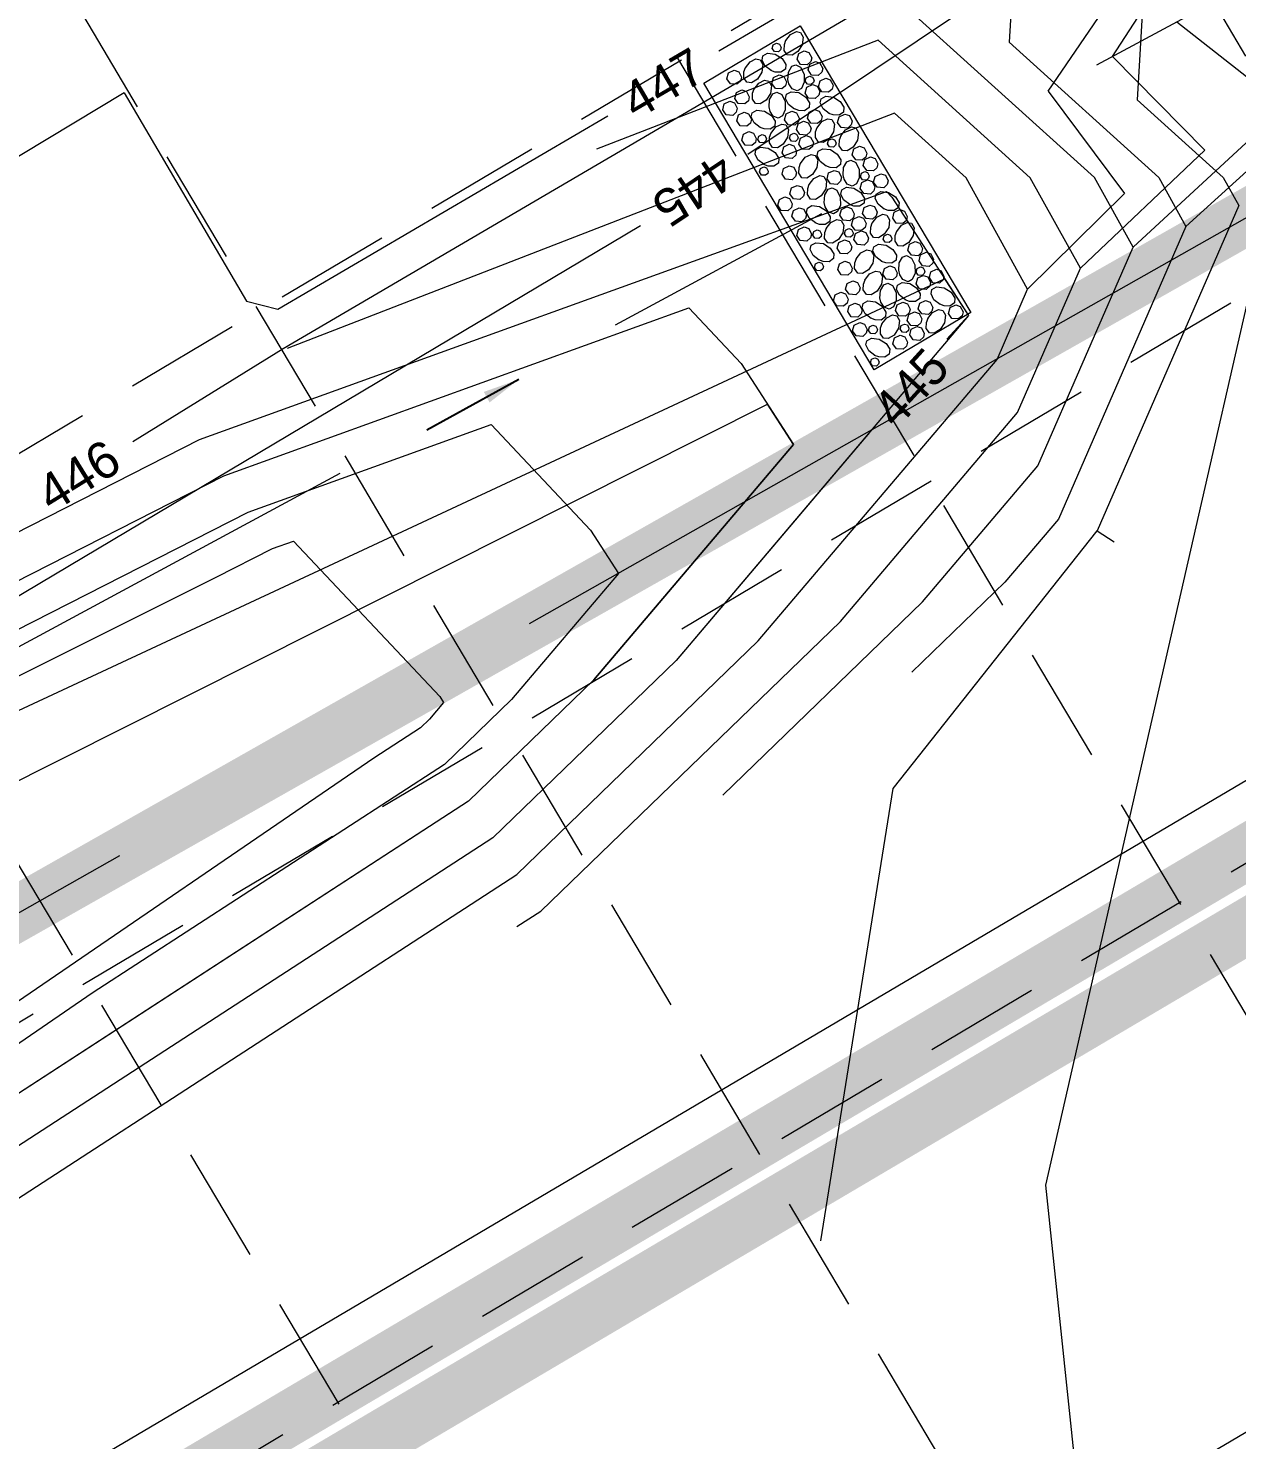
# Model space of a CAD drawing. Header units: inches. Extents: x 2527773 to 2531821, y 6906669 to 6910268.
# Drawn here: x 2529412.1 to 2529544.3, y 6908006.8 to 6908161.3 of the extents above; entities that cross this region are included whole.
import ezdxf
from ezdxf.enums import TextEntityAlignment as Align

# ---------------------------------------------------------------- set-up
doc = ezdxf.new("R2010")
doc.units = ezdxf.units.IN
doc.header["$MEASUREMENT"] = 0
for name, pattern in [('DASHED', [0.2286, 0.1524, -0.0762]), ('DGN Style 7', [171.077604, 76.984922, -34.215521, 25.661641, -34.215521]), ('HIDDEN', [0.009525, 0.00635, -0.003175])]:
    doc.linetypes.add(name, pattern=pattern)
for name, color, linetype, lineweight in [('CE-GRAD-CONT-MAJR-LABL-STD1', 1, 'Continuous', 30), ('CE-GRADE-25128 - CE-GRAD-CHAN-FLOW', 93, 'Continuous', 30), ('CE-GRADE-25128 - CE-GRAD-CONT-MAJR-LABL-STD1', 1, 'Continuous', 30), ('CE-GRADE-25128 - CE-GRAD-CONT-MAJR-LINE', 1, 'Continuous', 80), ('CE-GRADE-25128 - CE-GRAD-CONT-MINR-LABL-STD1', 40, 'Continuous', 30), ('CE-GRADE-25128 - CE-GRAD-CONT-MINR-LINE', 40, 'Continuous', 53), ('CE-GRADE-25128 - CE-GRAD-FLOW', 40, 'Continuous', 30), ('EC-SILTFENCE', 6, 'Continuous', 106), ('Level 13', 7, 'Continuous', 0), ('Level 55', 7, 'Continuous', 0)]:
    doc.layers.add(name, color=color, linetype=linetype, lineweight=lineweight)
for name, color, linetype in [('GRID', 254, 'HIDDEN'), ('LIMITS OF DISTURBANCE', 1, 'HIDDEN'), ('SILT FENCE', 200, 'Continuous')]:
    doc.layers.add(name, color=color, linetype=linetype)
doc.styles.add('ELEV', font='', dxfattribs={"height": 4})
doc.styles.add('SC Dimension Text', font='Font 001.shx', dxfattribs={"height": 0.01})
doc.styles.get("Standard").update_dxf_attribs({"font": 'ARIAL.TTF'})
doc.styles.add('Style-Halff Sans', font='')
doc.styles.get('ELEV').set_extended_font_data('Halff Sans')
doc.styles.get('Style-Halff Sans').set_extended_font_data('Halff Sans')
doc.dimstyles.get("Standard").update_dxf_attribs({"dimtxt": 0.18, "dimasz": 0.18, "dimexe": 0.18, "dimexo": 0.0625, "dimgap": 0.09, "dimtad": 0, "dimtih": 1, "dimtoh": 1, "dimdec": 4, "dimzin": 0, "dimdsep": 46, "dimtxsty": 'SC Dimension Text', "dimcen": 0.09, "dimadec": 0, "dimazin": 0, "dimtfac": 1, "dimtdec": 4, "dimtofl": 0, "dimtmove": 0, "dimatfit": 3, "dimfxl": 0, "dimtolj": 1, "dimtzin": 0, "dimarcsym": 0})

# ---------------------------------------------------------------- blocks, each defined once
blk = doc.blocks.new('GRAVEL_1')
at = {"color": 0, "linetype": 'ByBlock', "lineweight": -2, "flags": 128}
for points in [[(1.8288, 66.672), (3.2814, 68.7384), (5.5998, 68.8698), (7.2108, 67.1994), (6.9786, 64.8576), (5.5458, 63.666), (3.2562, 63.8316), (2.1798, 64.8774), (1.8306, 66.672)], [(8.1, 64.0206), (12.627, 65.8152), (16.7868, 65.457), (18.7632, 63.5778), (18.7002, 60.2028), (15.6996, 56.367), (11.0646, 54.0486), (6.6942, 53.973), (4.2354, 55.7208), (4.0014, 59.2002), (5.9976, 62.3142), (8.2836, 64.1376)], [(22.4388, 64.4616), (24.8598, 67.905), (28.7226, 68.1264), (31.41, 65.34), (31.0212, 61.4376), (28.6344, 59.4522), (24.8184, 59.7294), (23.0238, 61.47), (22.4406, 64.4616)], [(34.5192, 60.86), (36.9384, 64.3034), (40.803, 64.523), (43.4904, 61.7384), (43.1016, 57.836), (40.7148, 55.8506), (36.8988, 56.126), (35.1042, 57.8666), (34.521, 60.86)], [(45.0558, 64.9854), (47.475, 68.4288), (51.3396, 68.6484), (54.0252, 65.8638), (53.6364, 61.9614), (51.2496, 59.976), (47.4354, 60.2514), (45.639, 61.992), (45.0576, 64.9854)], [(22.9704, 49.8854), (24.7668, 45.3584), (24.4068, 41.1986), (22.5276, 39.2204), (19.1526, 39.2852), (15.3186, 42.284), (13.0002, 46.9208), (12.9228, 51.2912), (14.6706, 53.75), (18.1518, 53.9822), (21.264, 51.9878), (23.0874, 49.7018)], [(20.0144, 57.0616), (21.467, 59.1262), (23.7854, 59.2594), (25.3982, 57.5872), (25.1642, 55.2472), (23.7332, 54.0556), (21.4436, 54.2212), (20.3654, 55.2652), (20.0162, 57.0598)], [(29.497, 53.9612), (34.024, 55.7558), (38.1838, 55.3958), (40.1602, 53.5166), (40.0972, 50.1416), (37.0966, 46.3076), (32.4598, 43.9892), (28.0912, 43.9118), (25.6306, 45.6596), (25.3984, 49.1408), (27.3946, 52.253), (29.6806, 54.0764)], [(47.3328, 54.6786), (49.752, 58.122), (53.6166, 58.3416), (56.3022, 55.557), (55.9134, 51.6546), (53.5266, 49.6692), (49.7124, 49.9446), (47.9178, 51.6852), (47.3346, 54.6786)], [(60.5646, 52.5708), (62.9838, 56.0124), (66.8484, 56.2338), (69.534, 53.4492), (69.1452, 49.5468), (66.7584, 47.5596), (62.9442, 47.8368), (61.1496, 49.5774), (60.5664, 52.569)], [(2.3652, 46.7154), (4.7862, 50.1588), (8.649, 50.3784), (11.3364, 47.5938), (10.9476, 43.6914), (8.5608, 41.706), (4.7448, 41.9814), (2.9502, 43.7238), (2.367, 46.7154)], [(52.3692, 44.8704), (54.1638, 40.3434), (53.8038, 36.1836), (51.9246, 34.2072), (48.5496, 34.2702), (44.7156, 37.2708), (42.3972, 41.9076), (42.3198, 46.2762), (44.0676, 48.7368), (47.5488, 48.969), (50.661, 46.9746), (52.4844, 44.6886)], [(66.717, 42.6744), (68.5116, 38.1474), (68.1534, 33.9876), (66.2742, 32.0112), (62.8992, 32.0742), (59.0634, 35.0748), (56.7468, 39.7116), (56.6694, 44.0802), (58.4172, 46.5408), (61.8966, 46.773), (65.0106, 44.7786), (66.834, 42.4926)], [(1.6884, 34.7616), (4.1076, 38.2032), (7.9722, 38.4246), (10.6578, 35.64), (10.269, 31.7358), (7.8822, 29.7504), (4.0662, 30.0276), (2.2716, 31.7682), (1.6902, 34.7598)], [(10.4144, 39.4616), (11.867, 41.5262), (14.1854, 41.6594), (15.7982, 39.9872), (15.5642, 37.6472), (14.1332, 36.4556), (11.8436, 36.6212), (10.7654, 37.6652), (10.4162, 39.4598)], [(19.4848, 34.5536), (21.9058, 37.997), (25.7686, 38.2184), (28.456, 35.432), (28.0672, 31.5296), (25.6804, 29.5442), (21.8644, 29.8214), (20.0698, 31.562), (19.4866, 34.5536)], [(37.6777, 42.5825), (41.683, 39.8098), (43.6899, 36.1504), (43.2236, 33.4621), (40.3805, 31.6424), (35.5245, 32.0113), (31.025, 34.5843), (28.5373, 38.1763), (28.6267, 41.1931), (31.3944, 43.3174), (35.0902, 43.3843), (37.8754, 42.4936)], [(10.9332, 23.202), (12.7296, 18.675), (12.3696, 14.5152), (10.4904, 12.5388), (7.1154, 12.6018), (3.2796, 15.6024), (0.963, 20.2374), (0.8856, 24.6078), (2.6334, 27.0666), (6.1146, 27.3006), (9.2268, 25.3044), (11.0502, 23.0184)], [(10.3142, 31.3434), (12.7352, 34.785), (16.598, 35.0064), (19.2854, 32.2218), (18.8966, 28.3176), (16.5098, 26.3322), (12.6938, 26.6094), (10.8992, 28.35), (10.316, 31.3416)], [(28.305, 29.322), (32.832, 31.1166), (36.9918, 30.7566), (38.9682, 28.8774), (38.9052, 25.5024), (35.9046, 21.6684), (31.2678, 19.35), (26.8992, 19.2726), (24.4386, 21.0204), (24.2064, 24.5016), (26.2026, 27.6138), (28.4868, 29.4372)], [(43.405, 29.637), (45.8242, 33.0804), (49.6888, 33.3), (52.3744, 30.5154), (51.9856, 26.613), (49.5988, 24.6276), (45.7846, 24.903), (43.99, 26.6436), (43.4068, 29.6352)], [(56.9, 29.6206), (61.427, 31.4152), (65.5868, 31.057), (67.5632, 29.1778), (67.5002, 25.8028), (64.4996, 21.967), (59.8646, 19.6486), (55.4942, 19.573), (53.0354, 21.3208), (52.8014, 24.8002), (54.7976, 27.9142), (57.0836, 29.7376)], [(12.9906, 21.616), (15.4116, 25.0594), (19.2762, 25.279), (21.9618, 22.4944), (21.573, 18.592), (19.1862, 16.6066), (15.3702, 16.882), (13.5756, 18.6226), (12.9924, 21.616)], [(27.3328, 14.6786), (29.752, 18.122), (33.6166, 18.3416), (36.3022, 15.557), (35.9134, 11.6546), (33.5266, 9.6692), (29.7124, 9.9446), (27.9178, 11.6852), (27.3346, 14.6786)], [(46.4777, 23.3825), (50.483, 20.6098), (52.4899, 16.9504), (52.0236, 14.2621), (49.1805, 12.4424), (44.3245, 12.8113), (39.825, 15.3843), (37.3373, 18.9763), (37.4267, 21.9931), (40.1944, 24.1174), (43.8902, 24.1843), (46.6754, 23.2936)], [(64.8144, 19.4616), (66.267, 21.5262), (68.5854, 21.6594), (70.1982, 19.9872), (69.9642, 17.6472), (68.5332, 16.4556), (66.2436, 16.6212), (65.1654, 17.6652), (64.8162, 19.4598)], [(0.7254, 6.7032), (3.1464, 10.1466), (7.011, 10.3662), (9.6966, 7.5816), (9.3078, 3.6792), (6.921, 1.6938), (3.105, 1.9692), (1.3104, 3.7098), (0.729, 6.7032)], [(14.6826, 12.0114), (19.2114, 13.806), (23.3694, 13.446), (25.3458, 11.5668), (25.2828, 8.1918), (22.2822, 4.3578), (17.6472, 2.0394), (13.2768, 1.962), (10.818, 3.7098), (10.584, 7.191), (12.5802, 10.3032), (14.8662, 12.1266)], [(26.4078, 5.427), (28.8288, 8.8686), (32.6934, 9.09), (35.379, 6.3054), (34.9902, 2.4012), (32.6034, 0.4158), (28.7874, 0.693), (26.9928, 2.4336), (26.4114, 5.4252)], [(36.2288, 12.272), (37.6814, 14.3384), (39.9998, 14.4698), (41.6108, 12.7994), (41.3786, 10.4576), (39.9458, 9.266), (37.6562, 9.4316), (36.5798, 10.4774), (36.2306, 12.272)], [(38.8944, 5.5692), (41.3154, 9.0108), (45.18, 9.2322), (47.8656, 6.4476), (47.4768, 2.5434), (45.09, 0.558), (41.274, 0.8352), (39.4794, 2.5758), (38.898, 5.5674)], [(48.2814, 8.0928), (50.7006, 11.5362), (54.5652, 11.7576), (57.2526, 8.9712), (56.8638, 5.0688), (54.4752, 3.0834), (50.661, 3.3606), (48.8664, 5.1012), (48.2832, 8.0928)], [(68.472, 11.781), (70.2684, 7.254), (69.9084, 3.0942), (68.0292, 1.1178), (64.6542, 1.1808), (60.8184, 4.1814), (58.5018, 8.8182), (58.4244, 13.1868), (60.1722, 15.6474), (63.6534, 15.8796), (66.7656, 13.8852), (68.589, 11.5992)]]:
    blk.add_lwpolyline(points, dxfattribs=at)

msp = doc.modelspace()

# ---------------------------------------------------------------- linework, layer by layer
at = {"color": 35, "lineweight": 0}
for p, q in [((2529534.79, 6908176.23), (2529533.42, 6908153.51)), ((2529520.15, 6908171.88), (2529519.43, 6908159.8)), ((2529528.76, 6908144.98), (2529505.43, 6908166.09)), ((2529505.08, 6908160.03), (2529474.28, 6908148.1)), ((2529521.73, 6908144.97), (2529505.08, 6908160.03)), ((2529519.43, 6908159.8), (2529535.8, 6908144.99)), ((2529533.42, 6908153.51), (2529542.83, 6908145.01)), ((2529506.88, 6908152.03), (2529440.42, 6908126.28)), ((2529514.7, 6908144.95), (2529506.88, 6908152.03)), ((2529521.44, 6908132.78), (2529514.7, 6908144.95)), ((2529527.21, 6908135.07), (2529521.73, 6908144.97)), ((2529532.98, 6908137.36), (2529528.76, 6908144.98)), ((2529535.8, 6908144.99), (2529538.75, 6908139.65)), ((2529542.83, 6908145.01), (2529544.53, 6908141.94)), ((2529430.85, 6908116.33), (2529506.01, 6908143.48)), ((2529506.01, 6908143.48), (2529506.59, 6908142.86)), ((2529506.59, 6908142.86), (2529514.97, 6908129.89)), ((2529544.53, 6908141.94), (2529529.03, 6908106.34)), ((2529538.75, 6908139.65), (2529524.81, 6908107.62)), ((2529522.57, 6908113.44), (2529532.98, 6908137.36)), ((2529520.33, 6908119.27), (2529527.21, 6908135.07)), ((2529546.28, 6908135), (2529539.26, 6908104.22)), ((2529518.09, 6908125.09), (2529521.44, 6908132.78)), ((2529433.51, 6908112.35), (2529484.38, 6908130.73)), ((2529484.38, 6908130.73), (2529490.11, 6908124.63)), ((2529514.97, 6908129.89), (2529482.97, 6908092.14)), ((2529490.11, 6908124.63), (2529495.83, 6908115.77)), ((2529491.97, 6908094.28), (2529518.09, 6908125.09)), ((2529436.17, 6908108.37), (2529462.75, 6908117.97)), ((2529462.75, 6908117.97), (2529473.62, 6908106.41)), ((2529500.96, 6908096.42), (2529520.33, 6908119.27)), ((2529395.27, 6908098.22), (2529430.85, 6908116.33)), ((2529495.83, 6908115.77), (2529473.98, 6908090)), ((2529509.95, 6908098.56), (2529522.57, 6908113.44)), ((2529344.46, 6908067.03), (2529433.51, 6908112.35)), ((2529364.73, 6908072.02), (2529436.17, 6908108.37)), ((2529524.81, 6908107.62), (2529518.95, 6908100.7)), ((2529473.62, 6908106.41), (2529476.69, 6908101.66)), ((2529506.74, 6908078.11), (2529529.03, 6908106.34)), ((2529529.03, 6908106.34), (2529530.92, 6908105.12)), ((2529432.65, 6908101.24), (2529438.83, 6908104.38)), ((2529438.83, 6908104.38), (2529441.13, 6908105.21)), ((2529441.13, 6908105.21), (2529457.14, 6908088.18)), ((2529539.26, 6908104.22), (2529523.39, 6908034.7)), ((2529327.12, 6908048.53), (2529432.65, 6908101.24)), ((2529476.69, 6908101.66), (2529464.98, 6908087.85)), ((2529518.95, 6908100.7), (2529508.78, 6908090.87)), ((2529488.08, 6908077.41), (2529509.95, 6908098.56)), ((2529468.18, 6908064.71), (2529500.96, 6908096.42)), ((2529465.55, 6908068.72), (2529491.97, 6908094.28)), ((2529482.97, 6908092.14), (2529462.91, 6908072.73)), ((2529473.98, 6908090), (2529460.28, 6908076.75)), ((2529457.54, 6908087.55), (2529455.99, 6908085.71)), ((2529457.14, 6908088.18), (2529457.54, 6908087.55)), ((2529464.98, 6908087.85), (2529457.65, 6908080.76)), ((2529455.99, 6908085.71), (2529455.01, 6908084.77)), ((2529455.01, 6908084.77), (2529449.89, 6908081.44)), ((2529449.89, 6908081.44), (2529346.43, 6908010.68)), ((2529457.65, 6908080.76), (2529419.08, 6908055.71)), ((2529498.83, 6908028.63), (2529506.74, 6908078.11)), ((2529460.28, 6908076.75), (2529388.27, 6908029.97)), ((2529462.91, 6908072.73), (2529357.46, 6908004.24)), ((2529403.56, 6908028.46), (2529465.55, 6908068.72)), ((2529465.56, 6908063.01), (2529468.18, 6908064.71)), ((2529419.08, 6908055.71), (2529348.24, 6908007.26)), ((2529523.39, 6908034.7), (2529529.71, 6907974.69))]:
    msp.add_line(p, q, dxfattribs=at)
at = {"layer": 'CE-GRADE-25128 - CE-GRAD-CHAN-FLOW', "color": 5, "linetype": 'DGN Style 7', "lineweight": 0}
msp.add_line((2529227.92, 6907994.82), (2529587.06, 6908188.64), dxfattribs=at)
at = {"layer": 'CE-GRADE-25128 - CE-GRAD-CONT-MAJR-LINE', "color": 35, "linetype": 'Continuous', "lineweight": 0}
msp.add_line((2529504.14, 6908117.07), (2529482.97, 6908092.14), dxfattribs=at)
at = {"layer": 'CE-GRADE-25128 - CE-GRAD-CONT-MAJR-LINE', "color": 35, "linetype": 'Continuous', "lineweight": 0, "flags": 128}
for points in [[(2529532.52, 6908175.46), (2529490.81, 6908147.53)], [(2529479.1, 6908139.69), (2529318.59, 6908044.14), (2529318.81, 6908043.66), (2529379.37, 6908071.9)], [(2529392.14, 6908077.86), (2529512.35, 6908133.91), (2529514.97, 6908129.89)], [(2529512.61, 6908127.29), (2529514.97, 6908129.89)]]:
    msp.add_lwpolyline(points, dxfattribs=at)
at = {"layer": 'CE-GRADE-25128 - CE-GRAD-CONT-MINR-LINE', "color": 35, "linetype": 'Continuous', "lineweight": 0}
for p, q in [((2529487.66, 6908158.87), (2529525.67, 6908181.15)), ((2529439.99, 6908126.29), (2529529.15, 6908178.56)), ((2529523.7, 6908154.44), (2529535.88, 6908172.38)), ((2529530.74, 6908158.24), (2529540.1, 6908172.8)), ((2529422.61, 6908154.27), (2529069.21, 6907941.25)), ((2529422.61, 6908154.27), (2529435.98, 6908131.47)), ((2529439.4, 6908130.57), (2529475.5, 6908151.74)), ((2529435.98, 6908131.47), (2529439.4, 6908130.57)), ((2529423.55, 6908116.1), (2529439.99, 6908126.29)), ((2529053.14, 6907899.12), (2529492.97, 6908120.2))]:
    msp.add_line(p, q, dxfattribs=at)
at = {"layer": 'CE-GRADE-25128 - CE-GRAD-CONT-MINR-LINE', "color": 35, "linetype": 'Continuous', "lineweight": 0, "flags": 128}
for points in [[(2529544.82, 6908165.84), (2529558.42, 6908157.48), (2529538.75, 6908139.65)], [(2529537.78, 6908162.04), (2529549.62, 6908152.73), (2529532.98, 6908137.36)], [(2529530.74, 6908158.24), (2529540.82, 6908147.99), (2529527.21, 6908135.07)], [(2529523.7, 6908154.44), (2529532.02, 6908143.24), (2529521.44, 6908132.78)], [(2529460.28, 6908076.75), (2529473.98, 6908090), (2529495.83, 6908115.77), (2529492.97, 6908120.2)], [(2529460.28, 6908076.75), (2529424.28, 6908053.36), (2529388.27, 6908029.97), (2529350.06, 6908003.84), (2529313.79, 6907983.53), (2529249.1, 6907946.99), (2529163.64, 6907898.13), (2529139.72, 6907883.7)]]:
    msp.add_lwpolyline(points, dxfattribs=at)
at = {"layer": 'EC-SILTFENCE', "color": 30, "linetype": 'Continuous', "lineweight": 0}
for const_width in [6, 2]:
    msp.add_lwpolyline([(2530762.47, 6909098.18), (2530811.41, 6909008.47), (2530809.29, 6908979.21), (2529549.32, 6908239.86), (2529590.68, 6908166.33), (2528866.97, 6907756.14)], dxfattribs=dict(at, const_width=const_width))
at = {"layer": 'EC-SILTFENCE', "color": 30, "linetype": 'Continuous', "lineweight": 0, "flags": 128}
for points in [[(2529732.05, 6908347.23), (2529549.26, 6908240), (2529590.65, 6908166.28), (2529466.91, 6908096.15)], [(2529732.05, 6908347.23), (2529549.26, 6908240), (2529590.65, 6908166.28), (2529466.91, 6908096.15)], [(2529422.07, 6908070.74), (2529057.04, 6907863.86)], [(2529422.07, 6908070.74), (2529057.04, 6907863.86)]]:
    msp.add_lwpolyline(points, dxfattribs=at)
at = {"layer": 'GRID', "color": 252, "linetype": 'HIDDEN', "lineweight": 0, "ltscale": 2000}
for p, q in [((2528424.35, 6907528.85), (2531279.03, 6909224.09)), ((2528451.69, 6907482.8), (2531306.37, 6909178.04)), ((2528955.19, 6909151.98), (2529912.3, 6907540.26)), ((2528479.03, 6907436.76), (2531333.72, 6909132)), ((2528909.15, 6909124.64), (2529866.26, 6907512.92)), ((2528863.11, 6909097.29), (2529820.22, 6907485.57)), ((2528506.37, 6907390.72), (2531361.06, 6909085.96)), ((2528817.06, 6909069.95), (2529774.17, 6907458.23))]:
    msp.add_line(p, q, dxfattribs=at)
at = {"layer": 'Level 13', "color": 7, "linetype": 'Continuous', "lineweight": 0}
msp.add_line((2529624.53, 6908125.7), (2528884.54, 6907689.08), dxfattribs=at)
at = {"layer": 'Level 55', "color": 30, "flags": 128}
msp.add_lwpolyline([(2529504.65, 6908123.94), (2529486.01, 6908155.31), (2529496.57, 6908161.58), (2529515.21, 6908130.22)], close=True, dxfattribs=at)
at = {"layer": 'LIMITS OF DISTURBANCE', "linetype": 'DASHED', "lineweight": 0, "ltscale": 200, "const_width": 6}
msp.add_lwpolyline([(2528332.36, 6908651.37), (2528888.03, 6907674.77), (2529627.31, 6908111.38), (2529767.82, 6907853.31), (2529803.13, 6907790.91), (2529843.97, 6907738.74), (2529892.79, 6907769.68), (2529843.96, 6907815.74), (2529662.39, 6908147.63), (2529567.23, 6908242.62), (2530796.16, 6908963.31), (2530836.37, 6908955.22), (2530841.61, 6908987.33), (2530829.91, 6909020.6), (2530361.77, 6909809.42, 0.353669), (2530319.01, 6909816.02), (2528338.87, 6908654.84)], format="xyb", close=True, dxfattribs=at)
at = {"layer": 'SILT FENCE', "linetype": 'Continuous', "lineweight": 0, "const_width": 6}
msp.add_lwpolyline([(2528893.38, 6907685.5), (2529659.41, 6908138.58), (2529838.5, 6907810.65), (2529881.01, 6907767.58)], dxfattribs=at)

# ---------------------------------------------------------------- block references
at = {"layer": 'Level 55', "color": 30, "xscale": 0.1728000001361658, "yscale": 0.1727999998256564, "zscale": 0.0144, "rotation": 120.9368059473546}
for p in [(2529502.81, 6908150.89), (2529508.84, 6908140.44), (2529514.94, 6908130)]:
    msp.add_blockref('GRAVEL_1', p, dxfattribs=at)

# ---------------------------------------------------------------- texts
at = {"layer": 'CE-GRAD-CONT-MAJR-LABL-STD1', "linetype": 'Continuous', "lineweight": 0, "style": 'ELEV'}
msp.add_text('445', height=4, rotation=47.7534, dxfattribs=at).set_placement((2529508.64, 6908122.02), align=Align.MIDDLE_CENTER)
at = {"layer": 'CE-GRADE-25128 - CE-GRAD-CONT-MAJR-LABL-STD1', "color": 35, "linetype": 'Continuous', "lineweight": 0}
msp.add_text('445', height=4, rotation=213.8115, dxfattribs=at).set_placement((2529484.96, 6908143.61), align=Align.MIDDLE_CENTER)
at = {"layer": 'CE-GRADE-25128 - CE-GRAD-CONT-MINR-LABL-STD1', "color": 35, "linetype": 'Continuous', "lineweight": 0}
for s, rotation, p in [('447', 30.381, (2529481.58, 6908155.3)), ('446', 31.7951, (2529417.57, 6908112.38))]:
    msp.add_text(s, height=4, rotation=rotation, dxfattribs=at).set_placement(p, align=Align.MIDDLE_CENTER)

# ---------------------------------------------------------------- leaders
at = {"layer": 'CE-GRADE-25128 - CE-GRAD-FLOW', "color": 7, "linetype": 'Continuous', "lineweight": 0}
msp.add_leader([(2529465.76, 6908122.89), (2529455.72, 6908117.34)], dimstyle='Standard', override={"dimtxt": 4, "dimasz": 4, "dimgap": 2, "dimtad": 1, "dimtxsty": 'Style-Halff Sans'}, dxfattribs=at)

doc.saveas('drawing.dxf')
